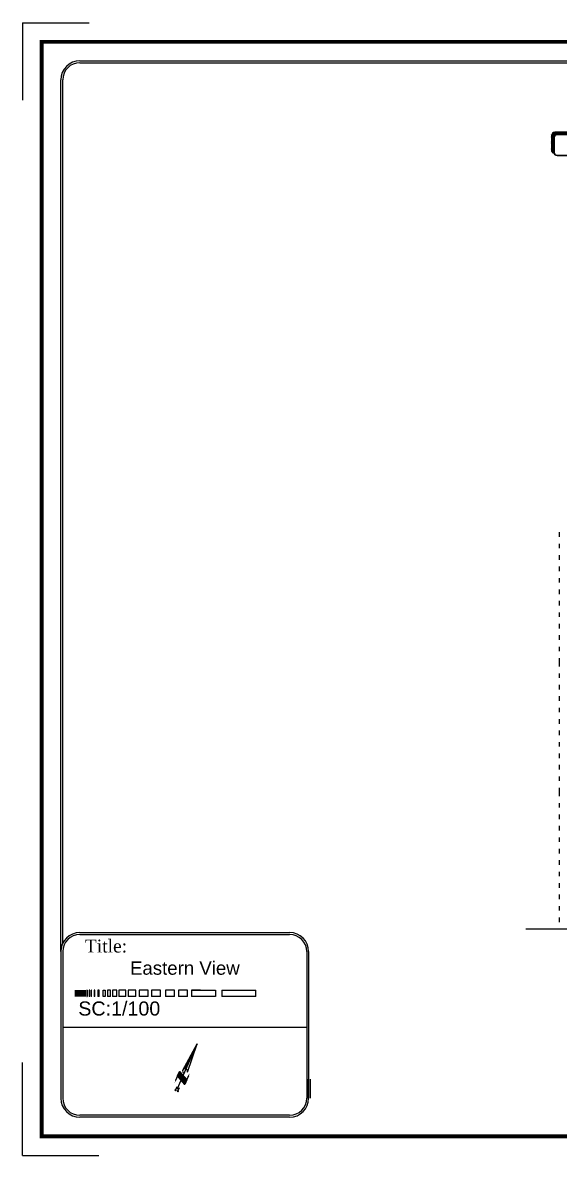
# Model space of a CAD drawing. Header units: metres. Extents: x -1655 to 449, y 40 to 361.
# Drawn here: x 325.88 to 339.96, y 40.48 to 70.18 of the extents above; entities that cross this region are included whole.
import ezdxf

# ---------------------------------------------------------------- set-up
doc = ezdxf.new("R2010")
doc.units = ezdxf.units.M
doc.header["$MEASUREMENT"] = 0
doc.linetypes.add('ACAD_ISO03W100', pattern=[30, 12, -18])
doc.layers.add('2', color=2, linetype='Continuous')
doc.layers.add('hatch', color=8, linetype='Continuous')
doc.layers.add('Layer1', color=1, linetype='Continuous', lineweight=40)
doc.layers.add('Layer4', color=252, linetype='Continuous', lineweight=25)
doc.styles.get("Standard").update_dxf_attribs({"font": 'arial.ttf'})

# ---------------------------------------------------------------- blocks, each defined once
blk = doc.blocks.new('wq')
at = {"layer": '2', "ltscale": 0.1}
for points in [[(2621.03, 1874.024, 1), (2620.963, 1874.024, 1)], [(2621.057, 1874.19, 1), (2621.103, 1874.19, 1)], [(2621.197, 1874.024, 1), (2621.129, 1874.024, 1)]]:
    blk.add_hatch(color=256, dxfattribs=at).paths.add_polyline_path(points)
at = {"color": 2}
for p, q in [((2620.912, 1875.476), (2621.08, 1877.492)), ((2621.036, 1875.638), (2621.056, 1877.207)), ((2621.08, 1877.492), (2621.055, 1875.644)), ((2621.248, 1875.476), (2621.08, 1877.492)), ((2620.966, 1875.6), (2620.977, 1876.265)), ((2621.032, 1876.919), (2621.005, 1875.628)), ((2620.945, 1875.879), (2620.945, 1875.56))]:
    blk.add_line(p, q, dxfattribs=at)
at = {"color": 3}
for p, q in [((2620.996, 1874.024), (2620.996, 1874.314)), ((2621.163, 1874.024), (2621.163, 1874.314))]:
    blk.add_line(p, q, dxfattribs=at)
at = {"color": 2}
blk.add_arc((2621.08, 1875.476), 0.168, 0, 270, dxfattribs=at)
at = {"layer": '2', "ltscale": 0.1}
blk.add_line((2621.08, 1874.19), (2621.08, 1877.492), dxfattribs=at)
at = {"layer": '2', "color": 4, "ltscale": 0.1}
for p, q in [((2620.744, 1875.308), (2621.416, 1874.972)), ((2620.744, 1874.972), (2620.744, 1875.308)), ((2620.795, 1875.282), (2620.744, 1875.231)), ((2620.81, 1875.274), (2620.744, 1875.208)), ((2620.826, 1875.266), (2620.744, 1875.184)), ((2620.842, 1875.259), (2620.744, 1875.16)), ((2620.858, 1875.251), (2620.744, 1875.136)), ((2620.874, 1875.243), (2620.744, 1875.113)), ((2620.89, 1875.235), (2620.744, 1875.089)), ((2620.905, 1875.227), (2620.744, 1875.065)), ((2620.921, 1875.219), (2620.744, 1875.041)), ((2620.937, 1875.211), (2620.744, 1875.018)), ((2620.953, 1875.203), (2620.744, 1874.994)), ((2621.416, 1874.636), (2620.744, 1874.972)), ((2620.744, 1874.972), (2620.744, 1874.636)), ((2620.969, 1875.195), (2620.745, 1874.971)), ((2620.985, 1875.187), (2620.761, 1874.963)), ((2621.001, 1875.179), (2620.777, 1874.955)), ((2621.016, 1875.171), (2620.792, 1874.947)), ((2621.032, 1875.164), (2620.808, 1874.94)), ((2621.048, 1875.156), (2620.824, 1874.932)), ((2621.064, 1875.148), (2620.84, 1874.924)), ((2621.08, 1875.14), (2620.856, 1874.916)), ((2621.096, 1875.132), (2620.872, 1874.908)), ((2621.111, 1875.124), (2620.887, 1874.9)), ((2621.127, 1875.116), (2620.903, 1874.892)), ((2621.143, 1875.108), (2620.919, 1874.884)), ((2621.159, 1875.1), (2620.935, 1874.876)), ((2621.175, 1875.092), (2620.951, 1874.868)), ((2621.191, 1875.084), (2620.967, 1874.86)), ((2621.206, 1875.076), (2620.982, 1874.852)), ((2621.222, 1875.068), (2620.998, 1874.844)), ((2621.238, 1875.061), (2621.014, 1874.837)), ((2621.254, 1875.053), (2621.03, 1874.829)), ((2621.27, 1875.045), (2621.046, 1874.821)), ((2621.286, 1875.037), (2621.062, 1874.813)), ((2621.301, 1875.029), (2621.077, 1874.805)), ((2621.08, 1875.14), (2621.08, 1875.14)), ((2621.08, 1875.14), (2621.08, 1874.804)), ((2621.317, 1875.021), (2621.093, 1874.797)), ((2621.333, 1875.013), (2621.109, 1874.789)), ((2621.349, 1875.005), (2621.125, 1874.781)), ((2621.365, 1874.997), (2621.141, 1874.773)), ((2621.381, 1874.989), (2621.157, 1874.765)), ((2621.397, 1874.981), (2621.173, 1874.757)), ((2621.412, 1874.973), (2621.188, 1874.749)), ((2621.416, 1874.953), (2621.204, 1874.742)), ((2621.416, 1874.929), (2621.22, 1874.734)), ((2621.416, 1874.905), (2621.236, 1874.726)), ((2621.416, 1874.882), (2621.252, 1874.718)), ((2621.416, 1874.858), (2621.268, 1874.71)), ((2621.416, 1874.834), (2621.283, 1874.702)), ((2621.416, 1874.81), (2621.299, 1874.694)), ((2621.416, 1874.787), (2621.315, 1874.686)), ((2621.416, 1874.763), (2621.331, 1874.678)), ((2621.416, 1874.739), (2621.347, 1874.67)), ((2621.416, 1874.715), (2621.363, 1874.662)), ((2621.416, 1874.692), (2621.378, 1874.654)), ((2621.416, 1874.972), (2621.416, 1875.308)), ((2621.416, 1874.972), (2621.416, 1874.636)), ((2621.416, 1874.668), (2621.394, 1874.647)), ((2621.416, 1874.644), (2621.41, 1874.639))]:
    blk.add_line(p, q, dxfattribs=at)
at = {"layer": '2', "color": 2, "ltscale": 0.1}
for p, q in [((2620.747, 1875.306), (2620.744, 1875.303)), ((2620.763, 1875.298), (2620.744, 1875.279)), ((2620.779, 1875.29), (2620.744, 1875.255))]:
    blk.add_line(p, q, dxfattribs=at)
at = {"layer": '2', "ltscale": 0.1}
for centre, radius in [((2620.996, 1874.024), 0.0339), ((2621.08, 1874.19), 0.0231), ((2621.163, 1874.024), 0.0339)]:
    blk.add_circle(centre, radius, dxfattribs=at)
at = {"layer": '2', "color": 4, "ltscale": 0.1}
for points in [[(2621.365, 1875.173), (2621.466, 1875.173), (2621.416, 1875.476)], [(2620.794, 1874.77), (2620.693, 1874.77), (2620.744, 1874.468)]]:
    blk.add_solid(points, dxfattribs=at)
blk = doc.blocks.new('kadr behi')
at = {"layer": 'Layer4'}
h = blk.add_hatch(dxfattribs=at)
h.set_pattern_fill('ANSI31', color=256, scale=0.003057, style=0)
h.set_pattern_definition([(45, (4632.100107, 792.904736), (-0.00686302831, 0.00686302831), [])])
h.paths.add_polyline_path([(5022.921, 1987.098), (5022.926, 1987.098), (5022.926, 1987.262), (5022.921, 1987.262)])
for p, q in [((5021.237, 2012.631), (5021.237, 2010.601)), ((5021.237, 2012.631), (5022.978, 2012.631)), ((5022.737, 2011.631), (5061.737, 2011.631)), ((5022.737, 2011.581), (5061.737, 2011.581)), ((5022.237, 1988.273), (5022.237, 2011.131)), ((5022.287, 1988.491), (5022.287, 2011.131)), ((5022.737, 1988.773), (5028.237, 1988.773)), ((5022.737, 1988.723), (5028.237, 1988.723)), ((5022.237, 1988.273), (5022.237, 1984.431)), ((5022.287, 1988.273), (5022.287, 1984.431)), ((5028.687, 1988.273), (5028.687, 1984.431)), ((5028.737, 1988.273), (5028.737, 1984.431)), ((5022.614, 1987.262), (5022.614, 1987.098)), ((5022.653, 1987.262), (5022.653, 1987.098)), ((5022.677, 1987.262), (5022.677, 1987.098)), ((5022.696, 1987.262), (5022.696, 1987.098)), ((5022.709, 1987.262), (5022.709, 1987.098)), ((5022.718, 1987.26), (5022.718, 1987.096)), ((5022.726, 1987.262), (5022.726, 1987.098)), ((5022.73, 1987.262), (5022.73, 1987.098)), ((5022.736, 1987.262), (5022.736, 1987.098)), ((5022.74, 1987.262), (5022.74, 1987.098)), ((5022.744, 1987.262), (5022.744, 1987.098)), ((5022.747, 1987.262), (5022.747, 1987.098)), ((5022.749, 1987.262), (5022.749, 1987.098)), ((5022.751, 1987.262), (5022.751, 1987.098)), ((5022.753, 1987.262), (5022.753, 1987.098)), ((5022.755, 1987.262), (5022.755, 1987.098)), ((5022.756, 1987.262), (5022.756, 1987.098)), ((5022.757, 1987.262), (5022.757, 1987.098)), ((5022.758, 1987.262), (5022.758, 1987.098)), ((5022.76, 1987.262), (5022.76, 1987.098)), ((5022.761, 1987.262), (5022.761, 1987.098)), ((5022.763, 1987.262), (5022.763, 1987.098)), ((5022.764, 1987.262), (5022.764, 1987.098)), ((5022.766, 1987.262), (5022.766, 1987.098)), ((5022.768, 1987.262), (5022.768, 1987.098)), ((5022.769, 1987.262), (5022.769, 1987.098)), ((5022.771, 1987.262), (5022.771, 1987.098)), ((5022.772, 1987.262), (5022.772, 1987.098)), ((5022.774, 1987.262), (5022.774, 1987.098)), ((5022.774, 1987.262), (5022.774, 1987.098)), ((5022.776, 1987.262), (5022.776, 1987.098)), ((5022.777, 1987.262), (5022.777, 1987.098)), ((5022.779, 1987.262), (5022.779, 1987.098)), ((5022.782, 1987.262), (5022.782, 1987.098)), ((5022.784, 1987.262), (5022.784, 1987.098)), ((5022.787, 1987.262), (5022.787, 1987.098)), ((5022.791, 1987.262), (5022.791, 1987.098)), ((5022.795, 1987.262), (5022.795, 1987.098)), ((5022.802, 1987.262), (5022.802, 1987.098)), ((5022.811, 1987.262), (5022.811, 1987.098)), ((5022.819, 1987.262), (5022.819, 1987.098)), ((5022.829, 1987.262), (5022.829, 1987.098)), ((5022.846, 1987.262), (5022.846, 1987.098)), ((5022.859, 1987.262), (5022.859, 1987.098)), ((5022.878, 1987.262), (5022.878, 1987.098)), ((5022.926, 1987.262), (5022.926, 1987.098)), ((5025.558, 1987.098), (5025.558, 1987.262)), ((5025.668, 1987.262), (5026.294, 1987.262)), ((5026.202, 1987.262), (5026.294, 1987.262)), ((5026.294, 1987.262), (5026.294, 1987.098)), ((5026.459, 1987.262), (5027.353, 1987.262)), ((5026.459, 1987.262), (5027.353, 1987.262)), ((5026.459, 1987.262), (5026.459, 1987.098)), ((5027.353, 1987.098), (5027.353, 1987.262)), ((5022.995, 1987.098), (5022.984, 1987.098)), ((5023.044, 1987.098), (5023.033, 1987.098)), ((5023.13, 1987.098), (5023.114, 1987.098)), ((5023.241, 1987.098), (5023.205, 1987.098)), ((5023.399, 1987.098), (5023.346, 1987.098)), ((5023.54, 1987.098), (5023.458, 1987.098)), ((5023.707, 1987.098), (5023.59, 1987.098)), ((5023.941, 1987.098), (5023.758, 1987.098)), ((5024.206, 1987.098), (5024.002, 1987.098)), ((5024.532, 1987.098), (5024.295, 1987.098)), ((5024.856, 1987.098), (5024.62, 1987.098)), ((5025.218, 1987.098), (5024.982, 1987.098)), ((5025.558, 1987.098), (5025.321, 1987.098)), ((5026.294, 1987.098), (5025.668, 1987.098)), ((5027.353, 1987.098), (5026.459, 1987.098)), ((5028.687, 1986.282), (5022.287, 1986.282)), ((5021.237, 1982.931), (5021.237, 1985.369)), ((5028.737, 1984.431), (5028.737, 1984.931)), ((5028.787, 1984.431), (5028.787, 1984.931)), ((5028.237, 1983.981), (5022.737, 1983.981)), ((5028.237, 1983.931), (5022.737, 1983.931)), ((5021.237, 1982.931), (5023.237, 1982.931))]:
    blk.add_line(p, q, dxfattribs=at)
at = {"layer": 'Layer4', "const_width": 0.1}
blk.add_lwpolyline([(5021.737, 2012.131), (5062.737, 2012.131), (5062.737, 1983.431), (5021.737, 1983.431)], close=True, dxfattribs=at)
at = {"layer": 'Layer4'}
blk.add_lwpolyline([(5022.926, 1987.262), (5022.921, 1987.262), (5022.921, 1987.098), (5022.926, 1987.098)], close=True, dxfattribs=at)
for points in [[(5022.995, 1987.098), (5022.995, 1987.262), (5022.984, 1987.262), (5022.984, 1987.098)], [(5023.044, 1987.098), (5023.044, 1987.262), (5023.033, 1987.262), (5023.033, 1987.098)], [(5023.13, 1987.098), (5023.13, 1987.262), (5023.114, 1987.262), (5023.114, 1987.098)], [(5023.241, 1987.098), (5023.241, 1987.262), (5023.205, 1987.262), (5023.205, 1987.098)], [(5023.346, 1987.098), (5023.346, 1987.262), (5023.399, 1987.262), (5023.399, 1987.098)], [(5023.54, 1987.098), (5023.54, 1987.262), (5023.458, 1987.262), (5023.458, 1987.098)], [(5023.707, 1987.098), (5023.707, 1987.262), (5023.59, 1987.262), (5023.59, 1987.098)], [(5023.941, 1987.098), (5023.941, 1987.262), (5023.758, 1987.262), (5023.758, 1987.098)], [(5024.206, 1987.098), (5024.206, 1987.262), (5024.002, 1987.262), (5024.002, 1987.098)], [(5024.532, 1987.098), (5024.532, 1987.262), (5024.295, 1987.262), (5024.295, 1987.098)], [(5024.856, 1987.098), (5024.856, 1987.262), (5024.62, 1987.262), (5024.62, 1987.098)], [(5025.218, 1987.098), (5025.218, 1987.262), (5024.982, 1987.262), (5024.982, 1987.098)], [(5025.558, 1987.262), (5025.321, 1987.262), (5025.321, 1987.098)], [(5025.904, 1987.262), (5025.668, 1987.262), (5025.668, 1987.098)]]:
    blk.add_lwpolyline(points, dxfattribs=at)
for centre, radius, start, end in [((5022.737, 2011.131), 0.5, 90, 180), ((5022.737, 2011.131), 0.45, 90, 180), ((5022.737, 1988.273), 0.5, 90, 180), ((5022.737, 1988.273), 0.45, 90, 180), ((5028.237, 1988.273), 0.5, 0, 90), ((5028.237, 1988.273), 0.45, 0, 90), ((5028.237, 1988.273), 0.45, 0, 90), ((5022.737, 1984.431), 0.5, 180, 270), ((5022.737, 1984.431), 0.45, 180, 270), ((5028.237, 1984.431), 0.5, 270, 0), ((5028.237, 1984.431), 0.45, 270, 0)]:
    blk.add_arc(centre, radius, start, end, dxfattribs=at)
at = {"xscale": 0.3868790831738694, "yscale": 0.3868790831738694, "zscale": 0.3868790831738694, "rotation": 336.4714519513668}
blk.add_blockref('wq', (3806.106, 1724.692), dxfattribs=at)
at = {"layer": 'Layer4'}
blk.add_text('SC:1/100', height=0.3691, dxfattribs=at).set_placement((5022.696, 1986.597))
at = {"layer": 'Layer4', "insert": (5022.869, 1988.589), "char_height": 0.33835, "width": 11.58883, "attachment_point": 1}
blk.add_mtext('\\pxql;{\\fTimes New Roman|b0|i0|c0|p18;Title:}', dxfattribs=at)
blk = doc.blocks.new('axis')
at = {"layer": 'hatch'}
h = blk.add_hatch(dxfattribs=at)
h.set_pattern_fill('ANSI31', color=256, scale=0.003, angle=90)
h.set_pattern_definition([(135, (0, 0), (-0.00673519209, -0.00673519209), [])])
h.paths.add_polyline_path([(767.48, 242.255, 0.414214), (767.384, 242.159), (767.384, 241.79, 0.308343), (767.445, 241.701, -0.09388), (767.438, 241.736), (767.438, 242.105, -0.414214), (767.534, 242.201), (767.903, 242.201, -0.09388), (767.938, 242.194, 0.308343), (767.848, 242.255)])
at = {"layer": 'Layer4'}
blk.add_lwpolyline([(767.938, 242.194, 0.308343), (767.848, 242.255), (767.48, 242.255, 0.414214), (767.384, 242.159), (767.384, 241.79, 0.308343), (767.445, 241.701, 0.308343)], format="xyb", dxfattribs=at)
for points in [[(767.534, 241.64), (767.903, 241.64, 0.414214), (767.999, 241.736), (767.999, 242.105, 0.414214), (767.903, 242.201), (767.534, 242.201, 0.414214), (767.438, 242.105), (767.438, 241.736, 0.414214)], [(767.534, 241.655), (767.903, 241.655, 0.414214), (767.984, 241.736), (767.984, 242.105, 0.414214), (767.903, 242.186), (767.534, 242.186, 0.414214), (767.453, 242.105), (767.453, 241.736, 0.414214)]]:
    blk.add_lwpolyline(points, format="xyb", close=True, dxfattribs=at)

msp = doc.modelspace()

# ---------------------------------------------------------------- linework, layer by layer
at = {"color": 64, "linetype": 'ACAD_ISO03W100', "ltscale": 0.01}
for p, q in [((339.956, 56.812), (339.956, 53.412)), ((339.956, 53.412), (339.956, 50.012)), ((339.956, 50.012), (339.956, 46.412))]:
    msp.add_line(p, q, dxfattribs=at)
at = {"ltscale": 0.1}
msp.add_line((339.078, 46.412), (356.35, 46.412), dxfattribs=at)

# ---------------------------------------------------------------- block references
msp.add_blockref('kadr behi', (-4695.355, -1942.456))
at = {"layer": 'Layer1', "rotation": 359.9912492363761}
msp.add_blockref('axis', (-427.673, -174.833), dxfattribs=at)

# ---------------------------------------------------------------- texts
at = {"color": 6, "insert": (328.697, 45.561), "char_height": 0.34965, "attachment_point": 1}
msp.add_mtext_dynamic_manual_height_columns('Eastern View', width=8.88861, gutter_width=1.25, heights=[0], dxfattribs=at)

doc.saveas('drawing.dxf')
